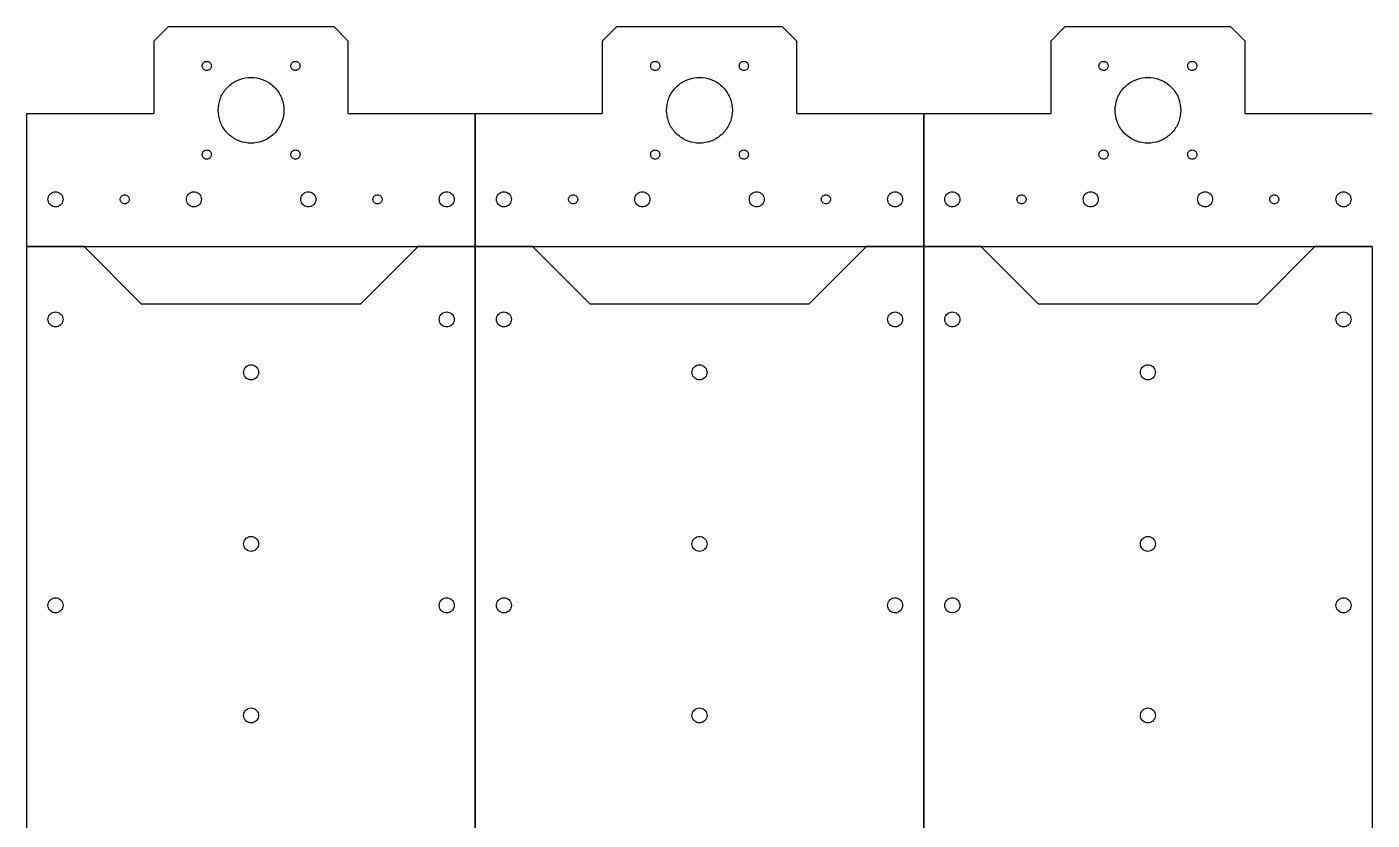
# Model space of a CAD drawing. Extents: x 0 to 861, y 0 to 555.
# Drawn here: x 0.1 to 470.5, y 277.5 to 554.9 of the extents above; entities that cross this region are included whole.
import ezdxf

# ---------------------------------------------------------------- set-up
doc = ezdxf.new("R2010")
doc.units = 0
doc.layers.add('Layer_1', color=7, linetype='CONTINUOUS')

msp = doc.modelspace()

# ---------------------------------------------------------------- linework, layer by layer
at = {"layer": 'Layer_1', "color": 7}
for p, q in [((49.541111, 554.941089), (44.541113, 549.941088)), ((107.541114, 554.941089), (49.541111, 554.941089)), ((112.541112, 549.941088), (107.541114, 554.941089)), ((206.341125, 554.941089), (201.341126, 549.941088)), ((264.341127, 554.941089), (206.341125, 554.941089)), ((269.341126, 549.941088), (264.341127, 554.941089)), ((363.141144, 554.941089), (358.141146, 549.941088)), ((421.141147, 554.941089), (363.141144, 554.941089)), ((426.141145, 549.941088), (421.141147, 554.941089)), ((44.541113, 549.941088), (44.541113, 524.641088)), ((112.541112, 524.641088), (112.541112, 549.941088)), ((201.341126, 549.941088), (201.341126, 524.641088)), ((269.341126, 524.641088), (269.341126, 549.941088)), ((358.141146, 549.941088), (358.141146, 524.641088)), ((426.141145, 524.641088), (426.141145, 549.941088)), ((61.441112, 541.29109), (61.441112, 541.29109)), ((92.441112, 541.29109), (92.441112, 541.29109)), ((218.241126, 541.29109), (218.241126, 541.29109)), ((249.241126, 541.29109), (249.241126, 541.29109)), ((375.041146, 541.29109), (375.041146, 541.29109)), ((406.041146, 541.29109), (406.041146, 541.29109)), ((0.141111, 524.641088), (44.541113, 524.641088)), ((0.141111, 478.141088), (0.141111, 524.641088)), ((67.041112, 525.79109), (67.041112, 525.79109)), ((112.541112, 524.641088), (156.941114, 524.641088)), ((156.941114, 524.641088), (156.941114, 478.141088)), ((156.941125, 524.641088), (201.341126, 524.641088)), ((156.941125, 478.141088), (156.941125, 524.641088)), ((223.841126, 525.79109), (223.841126, 525.79109)), ((269.341126, 524.641088), (313.741127, 524.641088)), ((313.741127, 524.641088), (313.741127, 478.141088)), ((313.741144, 524.641088), (358.141146, 524.641088)), ((313.741144, 478.141088), (313.741144, 524.641088)), ((380.641146, 525.79109), (380.641146, 525.79109)), ((426.141145, 524.641088), (470.541147, 524.641088)), ((61.441112, 510.29109), (61.441112, 510.29109)), ((92.441112, 510.29109), (92.441112, 510.29109)), ((218.241126, 510.29109), (218.241126, 510.29109)), ((249.241126, 510.29109), (249.241126, 510.29109)), ((375.041146, 510.29109), (375.041146, 510.29109)), ((406.041146, 510.29109), (406.041146, 510.29109)), ((7.516111, 494.641089), (7.516111, 494.641089)), ((32.741114, 494.641089), (32.741114, 494.641089)), ((55.916112, 494.641089), (55.916112, 494.641089)), ((95.916112, 494.641089), (95.916112, 494.641089)), ((121.141112, 494.641089), (121.141112, 494.641089)), ((144.316111, 494.641089), (144.316111, 494.641089)), ((164.316125, 494.641089), (164.316125, 494.641089)), ((189.541127, 494.641089), (189.541127, 494.641089)), ((212.716126, 494.641089), (212.716126, 494.641089)), ((252.716126, 494.641089), (252.716126, 494.641089)), ((277.941126, 494.641089), (277.941126, 494.641089)), ((301.116125, 494.641089), (301.116125, 494.641089)), ((321.116144, 494.641089), (321.116144, 494.641089)), ((346.341147, 494.641089), (346.341147, 494.641089)), ((369.516146, 494.641089), (369.516146, 494.641089)), ((409.516146, 494.641089), (409.516146, 494.641089)), ((434.741145, 494.641089), (434.741145, 494.641089)), ((457.916145, 494.641089), (457.916145, 494.641089)), ((20.141113, 478.141093), (0.141111, 478.141093)), ((0.141111, 239.141103), (0.141111, 478.141093)), ((0.141111, 478.141088), (156.941114, 478.141088)), ((40.141113, 458.141105), (20.141113, 478.141093)), ((136.941111, 478.141093), (116.941112, 458.141105)), ((156.941114, 478.141093), (136.941111, 478.141093)), ((156.941114, 478.141093), (156.941114, 239.141103)), ((176.941116, 478.141088), (156.941114, 478.141088)), ((156.941114, 239.141097), (156.941114, 478.141088)), ((156.941125, 478.141088), (313.741127, 478.141088)), ((196.941115, 458.1411), (176.941116, 478.141088)), ((293.741114, 478.141088), (273.741114, 458.1411)), ((313.741116, 478.141088), (293.741114, 478.141088)), ((333.741118, 478.141093), (313.741116, 478.141093)), ((313.741116, 239.141103), (313.741116, 478.141093)), ((313.741116, 478.141088), (313.741116, 239.141097)), ((313.741144, 478.141088), (470.541147, 478.141088)), ((353.741118, 458.141105), (333.741118, 478.141093)), ((450.541116, 478.141093), (430.541117, 458.141105)), ((470.541119, 478.141093), (450.541116, 478.141093)), ((470.541119, 478.141093), (470.541119, 239.141103)), ((40.141113, 458.141105), (116.941112, 458.141105)), ((196.941115, 458.1411), (273.741114, 458.1411)), ((353.741118, 458.141105), (430.541117, 458.141105)), ((7.516111, 452.641102), (7.516111, 452.641102)), ((144.316111, 452.641102), (144.316111, 452.641102)), ((164.316114, 452.641096), (164.316114, 452.641096)), ((301.116114, 452.641096), (301.116114, 452.641096)), ((321.116116, 452.641102), (321.116116, 452.641102)), ((457.916116, 452.641102), (457.916116, 452.641102)), ((75.916112, 434.141097), (75.916112, 434.141097)), ((232.716115, 434.141091), (232.716115, 434.141091)), ((389.516117, 434.141097), (389.516117, 434.141097)), ((75.916112, 374.141101), (75.916112, 374.141101)), ((232.716115, 374.141095), (232.716115, 374.141095)), ((389.516117, 374.141101), (389.516117, 374.141101)), ((7.516111, 352.641102), (7.516111, 352.641102)), ((144.316111, 352.641102), (144.316111, 352.641102)), ((164.316114, 352.641096), (164.316114, 352.641096)), ((301.116114, 352.641096), (301.116114, 352.641096)), ((321.116116, 352.641102), (321.116116, 352.641102)), ((457.916116, 352.641102), (457.916116, 352.641102)), ((75.916112, 314.141103), (75.916112, 314.141103)), ((232.716115, 314.141097), (232.716115, 314.141097)), ((389.516117, 314.141103), (389.516117, 314.141103))]:
    msp.add_line(p, q, dxfattribs=at)
for points, knots in [([(61.441112, 541.29109), (61.460229, 541.104026), (61.498189, 540.732576), (61.792695, 540.2417), (62.223904, 539.876747), (62.757872, 539.683185), (63.324475, 539.683185), (63.857696, 539.876747), (64.29189, 540.241699), (64.575302, 540.732576), (64.674255, 541.291089), (64.575302, 541.849602), (64.291889, 542.340478), (63.857697, 542.705433), (63.324474, 542.898992), (62.757873, 542.898992), (62.223903, 542.705433), (61.792696, 542.340478), (61.498189, 541.849602), (61.460229, 541.478153), (61.441112, 541.29109)], [0, 0, 0, 0, 0.558344, 1.108695, 1.667037, 2.22538, 2.775732, 3.334075, 3.892418, 4.442769, 5.001113, 5.559454, 6.109806, 6.668149, 7.226492, 7.776843, 8.335186, 8.893529, 9.443881, 10.002222, 10.002222, 10.002222, 10.002222]), ([(92.441112, 541.29109), (92.460229, 541.104026), (92.498189, 540.732576), (92.792695, 540.241699), (93.223904, 539.876747), (93.757872, 539.683185), (94.324475, 539.683185), (94.857696, 539.876747), (95.29189, 540.2417), (95.575302, 540.732576), (95.674255, 541.291089), (95.575302, 541.849602), (95.291889, 542.340478), (94.857697, 542.705433), (94.324474, 542.898992), (93.757873, 542.898992), (93.223903, 542.705433), (92.792696, 542.340478), (92.498189, 541.849602), (92.460229, 541.478153), (92.441112, 541.29109)], [0, 0, 0, 0, 0.558344, 1.108695, 1.667037, 2.22538, 2.775732, 3.334075, 3.892418, 4.442769, 5.001113, 5.559454, 6.109806, 6.668149, 7.226492, 7.776843, 8.335186, 8.893529, 9.443881, 10.002222, 10.002222, 10.002222, 10.002222]), ([(218.241126, 541.29109), (218.260243, 541.104026), (218.298203, 540.732576), (218.592709, 540.2417), (219.023918, 539.876747), (219.557886, 539.683185), (220.124489, 539.683185), (220.657709, 539.876747), (221.091904, 540.241699), (221.375316, 540.732576), (221.474268, 541.291089), (221.375315, 541.849602), (221.091903, 542.340478), (220.65771, 542.705433), (220.124488, 542.898992), (219.557887, 542.898992), (219.023916, 542.705433), (218.59271, 542.340478), (218.298203, 541.849602), (218.260243, 541.478153), (218.241126, 541.29109)], [0, 0, 0, 0, 0.558344, 1.108695, 1.667037, 2.22538, 2.775732, 3.334075, 3.892418, 4.442769, 5.001113, 5.559454, 6.109806, 6.668149, 7.226492, 7.776843, 8.335186, 8.893529, 9.443881, 10.002222, 10.002222, 10.002222, 10.002222]), ([(249.241126, 541.29109), (249.260243, 541.104026), (249.298203, 540.732576), (249.592709, 540.241699), (250.023918, 539.876747), (250.557886, 539.683185), (251.124489, 539.683185), (251.657709, 539.876747), (252.091904, 540.2417), (252.375316, 540.732576), (252.474269, 541.291089), (252.375315, 541.849602), (252.091903, 542.340478), (251.657711, 542.705433), (251.124488, 542.898992), (250.557887, 542.898992), (250.023917, 542.705433), (249.59271, 542.340478), (249.298203, 541.849602), (249.260243, 541.478153), (249.241126, 541.29109)], [0, 0, 0, 0, 0.558344, 1.108695, 1.667037, 2.22538, 2.775732, 3.334075, 3.892418, 4.442769, 5.001113, 5.559454, 6.109806, 6.668149, 7.226492, 7.776843, 8.335186, 8.893529, 9.443881, 10.002222, 10.002222, 10.002222, 10.002222]), ([(375.041146, 541.29109), (375.060262, 541.104026), (375.098222, 540.732576), (375.392729, 540.2417), (375.823937, 539.876747), (376.357905, 539.683185), (376.924508, 539.683185), (377.457729, 539.876747), (377.891923, 540.241699), (378.175335, 540.732576), (378.274288, 541.291089), (378.175335, 541.849602), (377.891923, 542.340478), (377.45773, 542.705433), (376.924508, 542.898992), (376.357906, 542.898992), (375.823936, 542.705433), (375.392729, 542.340478), (375.098222, 541.849602), (375.060262, 541.478153), (375.041146, 541.29109)], [0, 0, 0, 0, 0.558344, 1.108695, 1.667037, 2.22538, 2.775732, 3.334075, 3.892418, 4.442769, 5.001113, 5.559454, 6.109806, 6.668149, 7.226492, 7.776843, 8.335186, 8.893529, 9.443881, 10.002222, 10.002222, 10.002222, 10.002222]), ([(406.041146, 541.29109), (406.060262, 541.104026), (406.098222, 540.732576), (406.392729, 540.241699), (406.823937, 539.876747), (407.357906, 539.683185), (407.924508, 539.683185), (408.457729, 539.876747), (408.891923, 540.2417), (409.175335, 540.732576), (409.274288, 541.291089), (409.175335, 541.849602), (408.891923, 542.340478), (408.45773, 542.705433), (407.924508, 542.898992), (407.357906, 542.898992), (406.823936, 542.705433), (406.392729, 542.340478), (406.098222, 541.849602), (406.060262, 541.478153), (406.041146, 541.29109)], [0, 0, 0, 0, 0.558344, 1.108695, 1.667037, 2.22538, 2.775732, 3.334075, 3.892418, 4.442769, 5.001113, 5.559454, 6.109806, 6.668149, 7.226492, 7.776843, 8.335186, 8.893529, 9.443881, 10.002222, 10.002222, 10.002222, 10.002222]), ([(67.041112, 525.79109), (67.178514, 524.446571), (67.451351, 521.776777), (69.568117, 518.248602), (72.667423, 515.625498), (76.505327, 514.234289), (80.577778, 514.234289), (84.410308, 515.625498), (87.531075, 518.248602), (89.568098, 521.776777), (90.279324, 525.791089), (89.568097, 529.805402), (87.531075, 533.333576), (84.410309, 535.956683), (80.577778, 537.347889), (76.505328, 537.347889), (72.667422, 535.956683), (69.568118, 533.333576), (67.451351, 529.805402), (67.178514, 527.135608), (67.041112, 525.79109)], [0, 0, 0, 0, 4.013088, 7.968742, 11.981828, 15.994916, 19.95057, 23.963658, 27.976744, 31.932398, 35.945486, 39.958572, 43.914226, 47.927313, 51.9404, 55.896054, 59.909141, 63.922229, 67.877883, 71.890969, 71.890969, 71.890969, 71.890969]), ([(223.841126, 525.79109), (223.978528, 524.446571), (224.251364, 521.776777), (226.368131, 518.248602), (229.467436, 515.625498), (233.305341, 514.234289), (237.377792, 514.234289), (241.210322, 515.625498), (244.331089, 518.248602), (246.368111, 521.776777), (247.079338, 525.791089), (246.368111, 529.805402), (244.331089, 533.333576), (241.210323, 535.956683), (237.377791, 537.347889), (233.305342, 537.347889), (229.467435, 535.956683), (226.368132, 533.333576), (224.251365, 529.805402), (223.978528, 527.135608), (223.841126, 525.79109)], [0, 0, 0, 0, 4.013088, 7.968742, 11.981828, 15.994916, 19.95057, 23.963658, 27.976744, 31.932398, 35.945486, 39.958572, 43.914226, 47.927313, 51.9404, 55.896054, 59.909141, 63.922229, 67.877883, 71.890969, 71.890969, 71.890969, 71.890969]), ([(380.641146, 525.79109), (380.778547, 524.446571), (381.051384, 521.776777), (383.16815, 518.248602), (386.267456, 515.625498), (390.10536, 514.234289), (394.177812, 514.234289), (398.010341, 515.625498), (401.131109, 518.248602), (403.168131, 521.776777), (403.879357, 525.791089), (403.168131, 529.805402), (401.131108, 533.333576), (398.010342, 535.956683), (394.177811, 537.347889), (390.105361, 537.347889), (386.267455, 535.956683), (383.168151, 533.333576), (381.051384, 529.805402), (380.778547, 527.135608), (380.641146, 525.79109)], [0, 0, 0, 0, 4.013088, 7.968742, 11.981828, 15.994916, 19.95057, 23.963658, 27.976744, 31.932398, 35.945486, 39.958572, 43.914226, 47.927313, 51.9404, 55.896054, 59.909141, 63.922229, 67.877883, 71.890969, 71.890969, 71.890969, 71.890969]), ([(61.441112, 510.29109), (61.460229, 510.104026), (61.498189, 509.732576), (61.792696, 509.241699), (62.223902, 508.876743), (62.757873, 508.683187), (63.324474, 508.683187), (63.857697, 508.876743), (64.29189, 509.241699), (64.575302, 509.732576), (64.674255, 510.291089), (64.575302, 510.849602), (64.291889, 511.340478), (63.857697, 511.705433), (63.324474, 511.898992), (62.757873, 511.898992), (62.223903, 511.705433), (61.792696, 511.340478), (61.498189, 510.849602), (61.460229, 510.478153), (61.441112, 510.29109)], [0, 0, 0, 0, 0.558344, 1.108696, 1.667039, 2.225381, 2.775733, 3.334075, 3.892418, 4.44277, 5.001114, 5.559456, 6.109807, 6.66815, 7.226493, 7.776845, 8.335187, 8.893531, 9.443882, 10.002224, 10.002224, 10.002224, 10.002224]), ([(92.441112, 510.29109), (92.460229, 510.104026), (92.498189, 509.732576), (92.792696, 509.241699), (93.223902, 508.876743), (93.757873, 508.683187), (94.324474, 508.683187), (94.857697, 508.876743), (95.29189, 509.241699), (95.575302, 509.732576), (95.674255, 510.291089), (95.575302, 510.849602), (95.291889, 511.340478), (94.857697, 511.705433), (94.324474, 511.898992), (93.757873, 511.898992), (93.223903, 511.705433), (92.792696, 511.340478), (92.498189, 510.849602), (92.460229, 510.478153), (92.441112, 510.29109)], [0, 0, 0, 0, 0.558344, 1.108696, 1.667039, 2.225381, 2.775733, 3.334075, 3.892418, 4.44277, 5.001114, 5.559456, 6.109807, 6.66815, 7.226493, 7.776845, 8.335187, 8.893531, 9.443882, 10.002224, 10.002224, 10.002224, 10.002224]), ([(218.241126, 510.29109), (218.260243, 510.104026), (218.298203, 509.732576), (218.59271, 509.241699), (219.023916, 508.876743), (219.557887, 508.683187), (220.124488, 508.683187), (220.657711, 508.876743), (221.091903, 509.241699), (221.375316, 509.732576), (221.474268, 510.291089), (221.375315, 510.849602), (221.091903, 511.340478), (220.65771, 511.705433), (220.124488, 511.898992), (219.557887, 511.898992), (219.023916, 511.705433), (218.59271, 511.340478), (218.298203, 510.849602), (218.260243, 510.478153), (218.241126, 510.29109)], [0, 0, 0, 0, 0.558344, 1.108696, 1.667039, 2.225381, 2.775733, 3.334075, 3.892418, 4.44277, 5.001114, 5.559456, 6.109807, 6.66815, 7.226493, 7.776845, 8.335187, 8.893531, 9.443882, 10.002224, 10.002224, 10.002224, 10.002224]), ([(249.241126, 510.29109), (249.260243, 510.104026), (249.298203, 509.732576), (249.59271, 509.241699), (250.023916, 508.876743), (250.557887, 508.683187), (251.124488, 508.683187), (251.657711, 508.876743), (252.091903, 509.241699), (252.375316, 509.732576), (252.474269, 510.291089), (252.375315, 510.849602), (252.091903, 511.340478), (251.657711, 511.705433), (251.124488, 511.898992), (250.557887, 511.898992), (250.023917, 511.705433), (249.59271, 511.340478), (249.298203, 510.849602), (249.260243, 510.478153), (249.241126, 510.29109)], [0, 0, 0, 0, 0.558344, 1.108696, 1.667039, 2.225381, 2.775733, 3.334075, 3.892418, 4.44277, 5.001114, 5.559456, 6.109807, 6.66815, 7.226493, 7.776845, 8.335187, 8.893531, 9.443882, 10.002224, 10.002224, 10.002224, 10.002224]), ([(375.041146, 510.29109), (375.060262, 510.104026), (375.098222, 509.732576), (375.392729, 509.241699), (375.823935, 508.876743), (376.357906, 508.683187), (376.924507, 508.683187), (377.45773, 508.876743), (377.891923, 509.241699), (378.175335, 509.732576), (378.274288, 510.291089), (378.175335, 510.849602), (377.891923, 511.340478), (377.45773, 511.705433), (376.924508, 511.898992), (376.357906, 511.898992), (375.823936, 511.705433), (375.392729, 511.340478), (375.098222, 510.849602), (375.060262, 510.478153), (375.041146, 510.29109)], [0, 0, 0, 0, 0.558344, 1.108696, 1.667039, 2.225381, 2.775733, 3.334075, 3.892418, 4.44277, 5.001114, 5.559456, 6.109807, 6.66815, 7.226493, 7.776845, 8.335187, 8.893531, 9.443882, 10.002224, 10.002224, 10.002224, 10.002224]), ([(406.041146, 510.29109), (406.060262, 510.104026), (406.098222, 509.732576), (406.392729, 509.241699), (406.823936, 508.876743), (407.357907, 508.683187), (407.924507, 508.683187), (408.45773, 508.876743), (408.891923, 509.241699), (409.175335, 509.732576), (409.274288, 510.291089), (409.175335, 510.849602), (408.891923, 511.340478), (408.45773, 511.705433), (407.924508, 511.898992), (407.357906, 511.898992), (406.823936, 511.705433), (406.392729, 511.340478), (406.098222, 510.849602), (406.060262, 510.478153), (406.041146, 510.29109)], [0, 0, 0, 0, 0.558344, 1.108696, 1.667039, 2.225381, 2.775733, 3.334075, 3.892418, 4.44277, 5.001114, 5.559456, 6.109807, 6.66815, 7.226493, 7.776845, 8.335187, 8.893531, 9.443882, 10.002224, 10.002224, 10.002224, 10.002224]), ([(7.516111, 494.641089), (7.547475, 494.334188), (7.609753, 493.724778), (8.092929, 492.919434), (8.80038, 492.320682), (9.676423, 492.003122), (10.606004, 492.003122), (11.480821, 492.320681), (12.193169, 492.919435), (12.658142, 493.724778), (12.820488, 494.641089), (12.658142, 495.557399), (12.193169, 496.362743), (11.480821, 496.961496), (10.606004, 497.279055), (9.676423, 497.279055), (8.80038, 496.961495), (8.092929, 496.362743), (7.609753, 495.557399), (7.547475, 494.947989), (7.516111, 494.641089)], [0, 0, 0, 0, 0.91603, 1.818952, 2.734984, 3.651014, 4.553935, 5.469967, 6.385998, 7.288919, 8.204949, 9.12098, 10.023901, 10.939931, 11.855963, 12.758884, 13.674914, 14.590946, 15.493868, 16.409898, 16.409898, 16.409898, 16.409898]), ([(32.741114, 494.641089), (32.76023, 494.454025), (32.79819, 494.082576), (33.092696, 493.591699), (33.523903, 493.226745), (34.057873, 493.033187), (34.624475, 493.033186), (35.157696, 493.226746), (35.59189, 493.591699), (35.875302, 494.082576), (35.974255, 494.641089), (35.875302, 495.199602), (35.59189, 495.690478), (35.157696, 496.055431), (34.624475, 496.248991), (34.057873, 496.248991), (33.523903, 496.055432), (33.092696, 495.690478), (32.79819, 495.199601), (32.76023, 494.828152), (32.741114, 494.641089)], [0, 0, 0, 0, 0.558342, 1.108694, 1.667036, 2.225379, 2.775731, 3.334072, 3.892416, 4.442768, 5.00111, 5.559452, 6.109805, 6.668148, 7.226489, 7.776841, 8.335184, 8.893526, 9.443878, 10.00222, 10.00222, 10.00222, 10.00222]), ([(55.916112, 494.641089), (55.947476, 494.334188), (56.009754, 493.724778), (56.492929, 492.919434), (57.200379, 492.320682), (58.076422, 492.003122), (59.006004, 492.003122), (59.88082, 492.320681), (60.593169, 492.919434), (61.058142, 493.724778), (61.220487, 494.641089), (61.058142, 495.557399), (60.593169, 496.362743), (59.88082, 496.961496), (59.006004, 497.279055), (58.076422, 497.279055), (57.200379, 496.961496), (56.492929, 496.362743), (56.009754, 495.557399), (55.947476, 494.947989), (55.916112, 494.641089)], [0, 0, 0, 0, 0.91603, 1.818951, 2.734983, 3.651014, 4.553935, 5.469966, 6.385997, 7.288918, 8.204948, 9.120979, 10.0239, 10.939931, 11.855962, 12.758883, 13.674914, 14.590945, 15.493866, 16.409897, 16.409897, 16.409897, 16.409897]), ([(95.916112, 494.641089), (95.947476, 494.334188), (96.009754, 493.724778), (96.492929, 492.919434), (97.200379, 492.320681), (98.076422, 492.003122), (99.006004, 492.003122), (99.88082, 492.320682), (100.593169, 492.919434), (101.058142, 493.724778), (101.220487, 494.641089), (101.058142, 495.557399), (100.593169, 496.362743), (99.88082, 496.961496), (99.006004, 497.279055), (98.076422, 497.279055), (97.200379, 496.961496), (96.492929, 496.362743), (96.009754, 495.557399), (95.947476, 494.947989), (95.916112, 494.641089)], [0, 0, 0, 0, 0.91603, 1.818951, 2.734983, 3.651014, 4.553935, 5.469966, 6.385997, 7.288918, 8.204948, 9.120979, 10.0239, 10.939931, 11.855962, 12.758883, 13.674914, 14.590945, 15.493866, 16.409897, 16.409897, 16.409897, 16.409897]), ([(121.141112, 494.641089), (121.160229, 494.454025), (121.198188, 494.082576), (121.492695, 493.591699), (121.923904, 493.226746), (122.457873, 493.033186), (123.024474, 493.033187), (123.557696, 493.226745), (123.991889, 493.591699), (124.2753, 494.082576), (124.374254, 494.641089), (124.2753, 495.199601), (123.991889, 495.690478), (123.557696, 496.055432), (123.024474, 496.248991), (122.457873, 496.248991), (121.923904, 496.055431), (121.492695, 495.690478), (121.198188, 495.199602), (121.160229, 494.828152), (121.141112, 494.641089)], [0, 0, 0, 0, 0.558342, 1.108694, 1.667038, 2.225379, 2.775731, 3.334074, 3.892416, 4.442768, 5.00111, 5.559452, 6.109804, 6.668146, 7.226489, 7.776841, 8.335182, 8.893526, 9.443878, 10.00222, 10.00222, 10.00222, 10.00222]), ([(144.316111, 494.641089), (144.347475, 494.334188), (144.409753, 493.724778), (144.892928, 492.919435), (145.600378, 492.320681), (146.476422, 492.003122), (147.406003, 492.003122), (148.280819, 492.320682), (148.993169, 492.919434), (149.458142, 493.724778), (149.620488, 494.641089), (149.458142, 495.557399), (148.993169, 496.362743), (148.280819, 496.961495), (147.406003, 497.279055), (146.476422, 497.279055), (145.600378, 496.961496), (144.892928, 496.362743), (144.409753, 495.557399), (144.347475, 494.947989), (144.316111, 494.641089)], [0, 0, 0, 0, 0.91603, 1.818952, 2.734982, 3.651014, 4.553935, 5.469965, 6.385997, 7.288919, 8.204949, 9.12098, 10.023901, 10.939933, 11.855963, 12.758884, 13.674916, 14.590947, 15.493868, 16.409898, 16.409898, 16.409898, 16.409898]), ([(164.316125, 494.641089), (164.347488, 494.334188), (164.409767, 493.724778), (164.892943, 492.919434), (165.600394, 492.320682), (166.476437, 492.003122), (167.406018, 492.003122), (168.280835, 492.320681), (168.993183, 492.919435), (169.458156, 493.724778), (169.620502, 494.641089), (169.458156, 495.557399), (168.993183, 496.362743), (168.280835, 496.961496), (167.406018, 497.279055), (166.476437, 497.279055), (165.600394, 496.961495), (164.892943, 496.362743), (164.409767, 495.557399), (164.347488, 494.947989), (164.316125, 494.641089)], [0, 0, 0, 0, 0.91603, 1.818952, 2.734984, 3.651014, 4.553935, 5.469967, 6.385998, 7.288919, 8.204949, 9.12098, 10.023901, 10.939931, 11.855963, 12.758884, 13.674914, 14.590946, 15.493868, 16.409898, 16.409898, 16.409898, 16.409898]), ([(189.541127, 494.641089), (189.560244, 494.454025), (189.598204, 494.082576), (189.89271, 493.591699), (190.323917, 493.226745), (190.857887, 493.033187), (191.424488, 493.033186), (191.95771, 493.226746), (192.391904, 493.591699), (192.675316, 494.082576), (192.774269, 494.641089), (192.675316, 495.199602), (192.391904, 495.690478), (191.95771, 496.055431), (191.424488, 496.248991), (190.857887, 496.248991), (190.323917, 496.055432), (189.89271, 495.690478), (189.598204, 495.199601), (189.560244, 494.828152), (189.541127, 494.641089)], [0, 0, 0, 0, 0.558342, 1.108694, 1.667036, 2.225379, 2.775731, 3.334072, 3.892416, 4.442768, 5.00111, 5.559452, 6.109805, 6.668148, 7.226489, 7.776841, 8.335184, 8.893526, 9.443878, 10.00222, 10.00222, 10.00222, 10.00222]), ([(212.716126, 494.641089), (212.747489, 494.334188), (212.809767, 493.724778), (213.292943, 492.919434), (214.000392, 492.320682), (214.876436, 492.003122), (215.806017, 492.003122), (216.680834, 492.320681), (217.393183, 492.919434), (217.858155, 493.724778), (218.0205, 494.641089), (217.858155, 495.557399), (217.393183, 496.362743), (216.680834, 496.961496), (215.806017, 497.279055), (214.876436, 497.279055), (214.000392, 496.961496), (213.292943, 496.362743), (212.809767, 495.557399), (212.747489, 494.947989), (212.716126, 494.641089)], [0, 0, 0, 0, 0.91603, 1.818951, 2.734983, 3.651014, 4.553935, 5.469966, 6.385997, 7.288918, 8.204948, 9.120979, 10.0239, 10.939931, 11.855962, 12.758883, 13.674914, 14.590945, 15.493866, 16.409897, 16.409897, 16.409897, 16.409897]), ([(252.716126, 494.641089), (252.74749, 494.334188), (252.809768, 493.724778), (253.292943, 492.919434), (254.000392, 492.320681), (254.876436, 492.003122), (255.806017, 492.003122), (256.680834, 492.320682), (257.393183, 492.919434), (257.858155, 493.724778), (258.020501, 494.641089), (257.858155, 495.557399), (257.393183, 496.362743), (256.680834, 496.961496), (255.806017, 497.279055), (254.876436, 497.279055), (254.000392, 496.961496), (253.292943, 496.362743), (252.809768, 495.557399), (252.74749, 494.947989), (252.716126, 494.641089)], [0, 0, 0, 0, 0.91603, 1.818951, 2.734983, 3.651014, 4.553935, 5.469966, 6.385997, 7.288918, 8.204948, 9.120979, 10.0239, 10.939931, 11.855962, 12.758883, 13.674914, 14.590945, 15.493866, 16.409897, 16.409897, 16.409897, 16.409897]), ([(277.941126, 494.641089), (277.960242, 494.454025), (277.998202, 494.082576), (278.292709, 493.591699), (278.723917, 493.226746), (279.257886, 493.033186), (279.824488, 493.033187), (280.35771, 493.226745), (280.791903, 493.591699), (281.075314, 494.082576), (281.174267, 494.641089), (281.075314, 495.199601), (280.791903, 495.690478), (280.35771, 496.055432), (279.824488, 496.248991), (279.257886, 496.248991), (278.723917, 496.055431), (278.292709, 495.690478), (277.998202, 495.199602), (277.960242, 494.828152), (277.941126, 494.641089)], [0, 0, 0, 0, 0.558342, 1.108694, 1.667038, 2.225379, 2.775731, 3.334074, 3.892416, 4.442768, 5.00111, 5.559452, 6.109804, 6.668146, 7.226489, 7.776841, 8.335182, 8.893526, 9.443878, 10.00222, 10.00222, 10.00222, 10.00222]), ([(301.116125, 494.641089), (301.147489, 494.334188), (301.209767, 493.724778), (301.692942, 492.919435), (302.400391, 492.320681), (303.276435, 492.003122), (304.206017, 492.003122), (305.080833, 492.320682), (305.793182, 492.919434), (306.258156, 493.724778), (306.420502, 494.641089), (306.258156, 495.557399), (305.793182, 496.362743), (305.080833, 496.961495), (304.206017, 497.279055), (303.276435, 497.279055), (302.400391, 496.961496), (301.692942, 496.362743), (301.209767, 495.557399), (301.147489, 494.947989), (301.116125, 494.641089)], [0, 0, 0, 0, 0.91603, 1.818952, 2.734982, 3.651014, 4.553935, 5.469965, 6.385997, 7.288919, 8.204949, 9.12098, 10.023901, 10.939933, 11.855963, 12.758884, 13.674916, 14.590947, 15.493868, 16.409898, 16.409898, 16.409898, 16.409898]), ([(321.116144, 494.641089), (321.147508, 494.334188), (321.209786, 493.724778), (321.692962, 492.919434), (322.400413, 492.320682), (323.276456, 492.003122), (324.206037, 492.003122), (325.080854, 492.320681), (325.793203, 492.919435), (326.258175, 493.724778), (326.420521, 494.641089), (326.258175, 495.557399), (325.793203, 496.362743), (325.080854, 496.961496), (324.206037, 497.279055), (323.276456, 497.279055), (322.400413, 496.961495), (321.692962, 496.362743), (321.209786, 495.557399), (321.147508, 494.947989), (321.116144, 494.641089)], [0, 0, 0, 0, 0.91603, 1.818952, 2.734984, 3.651014, 4.553935, 5.469967, 6.385998, 7.288919, 8.204949, 9.12098, 10.023901, 10.939931, 11.855963, 12.758884, 13.674914, 14.590946, 15.493868, 16.409898, 16.409898, 16.409898, 16.409898]), ([(346.341147, 494.641089), (346.360264, 494.454025), (346.398223, 494.082576), (346.692729, 493.591699), (347.123936, 493.226745), (347.657906, 493.033187), (348.224508, 493.033186), (348.757729, 493.226746), (349.191923, 493.591699), (349.475335, 494.082576), (349.574289, 494.641089), (349.475335, 495.199602), (349.191923, 495.690478), (348.757729, 496.055431), (348.224508, 496.248991), (347.657906, 496.248991), (347.123936, 496.055432), (346.692729, 495.690478), (346.398223, 495.199601), (346.360264, 494.828152), (346.341147, 494.641089)], [0, 0, 0, 0, 0.558342, 1.108694, 1.667036, 2.225379, 2.775731, 3.334072, 3.892416, 4.442768, 5.00111, 5.559452, 6.109805, 6.668148, 7.226489, 7.776841, 8.335184, 8.893526, 9.443878, 10.00222, 10.00222, 10.00222, 10.00222]), ([(369.516146, 494.641089), (369.547509, 494.334188), (369.609787, 493.724778), (370.092962, 492.919434), (370.800412, 492.320682), (371.676455, 492.003122), (372.606037, 492.003122), (373.480853, 492.320681), (374.193202, 492.919434), (374.658175, 493.724778), (374.82052, 494.641089), (374.658175, 495.557399), (374.193202, 496.362743), (373.480853, 496.961496), (372.606037, 497.279055), (371.676455, 497.279055), (370.800412, 496.961496), (370.092962, 496.362743), (369.609787, 495.557399), (369.547509, 494.947989), (369.516146, 494.641089)], [0, 0, 0, 0, 0.91603, 1.818951, 2.734983, 3.651014, 4.553935, 5.469966, 6.385997, 7.288918, 8.204948, 9.120979, 10.0239, 10.939931, 11.855962, 12.758883, 13.674914, 14.590945, 15.493866, 16.409897, 16.409897, 16.409897, 16.409897]), ([(409.516146, 494.641089), (409.547509, 494.334188), (409.609787, 493.724778), (410.092962, 492.919434), (410.800412, 492.320681), (411.676455, 492.003122), (412.606037, 492.003122), (413.480853, 492.320682), (414.193202, 492.919434), (414.658175, 493.724778), (414.82052, 494.641089), (414.658175, 495.557399), (414.193202, 496.362743), (413.480853, 496.961496), (412.606037, 497.279055), (411.676455, 497.279055), (410.800412, 496.961496), (410.092962, 496.362743), (409.609787, 495.557399), (409.547509, 494.947989), (409.516146, 494.641089)], [0, 0, 0, 0, 0.91603, 1.818951, 2.734983, 3.651014, 4.553935, 5.469966, 6.385997, 7.288918, 8.204948, 9.120979, 10.0239, 10.939931, 11.855962, 12.758883, 13.674914, 14.590945, 15.493866, 16.409897, 16.409897, 16.409897, 16.409897]), ([(434.741145, 494.641089), (434.760262, 494.454025), (434.798222, 494.082576), (435.092729, 493.591699), (435.523937, 493.226746), (436.057906, 493.033186), (436.624507, 493.033187), (437.157729, 493.226745), (437.591922, 493.591699), (437.875334, 494.082576), (437.974287, 494.641089), (437.875334, 495.199601), (437.591922, 495.690478), (437.157729, 496.055432), (436.624507, 496.248991), (436.057906, 496.248991), (435.523937, 496.055431), (435.092729, 495.690478), (434.798222, 495.199602), (434.760262, 494.828152), (434.741145, 494.641089)], [0, 0, 0, 0, 0.558342, 1.108694, 1.667038, 2.225379, 2.775731, 3.334074, 3.892416, 4.442768, 5.00111, 5.559452, 6.109804, 6.668146, 7.226489, 7.776841, 8.335182, 8.893526, 9.443878, 10.00222, 10.00222, 10.00222, 10.00222]), ([(457.916145, 494.641089), (457.947508, 494.334188), (458.009786, 493.724778), (458.492962, 492.919435), (459.200411, 492.320681), (460.076455, 492.003122), (461.006036, 492.003122), (461.880852, 492.320682), (462.593202, 492.919434), (463.058176, 493.724778), (463.220521, 494.641089), (463.058176, 495.557399), (462.593202, 496.362743), (461.880852, 496.961495), (461.006036, 497.279055), (460.076455, 497.279055), (459.200411, 496.961496), (458.492962, 496.362743), (458.009786, 495.557399), (457.947508, 494.947989), (457.916145, 494.641089)], [0, 0, 0, 0, 0.91603, 1.818952, 2.734982, 3.651014, 4.553935, 5.469965, 6.385997, 7.288919, 8.204949, 9.12098, 10.023901, 10.939933, 11.855963, 12.758884, 13.674916, 14.590947, 15.493868, 16.409898, 16.409898, 16.409898, 16.409898]), ([(7.516111, 452.641102), (7.547475, 452.3342), (7.609753, 451.724788), (8.092928, 450.919439), (8.800379, 450.320684), (9.676423, 450.003124), (10.606004, 450.003125), (11.480822, 450.320683), (12.19317, 450.91944), (12.658142, 451.724788), (12.820488, 452.641102), (12.658142, 453.557416), (12.19317, 454.362764), (11.480822, 454.961521), (10.606004, 455.279079), (9.676423, 455.27908), (8.800379, 454.96152), (8.092928, 454.362765), (7.609753, 453.557417), (7.547475, 452.948004), (7.516111, 452.641102)], [0, 0, 0, 0, 0.916035, 1.81896, 2.734994, 3.651024, 4.553945, 5.469977, 6.386009, 7.288934, 8.204969, 9.121003, 10.023928, 10.939961, 11.855992, 12.758913, 13.674943, 14.590977, 15.493903, 16.409937, 16.409937, 16.409937, 16.409937]), ([(144.316111, 452.641102), (144.347475, 452.3342), (144.409753, 451.724788), (144.892927, 450.91944), (145.600377, 450.320683), (146.476422, 450.003125), (147.406003, 450.003124), (148.28082, 450.320684), (148.99317, 450.919439), (149.458142, 451.724788), (149.620488, 452.641102), (149.458142, 453.557417), (148.99317, 454.362765), (148.28082, 454.96152), (147.406003, 455.27908), (146.476422, 455.279079), (145.600377, 454.961521), (144.892927, 454.362764), (144.409753, 453.557416), (144.347475, 452.948004), (144.316111, 452.641102)], [0, 0, 0, 0, 0.916035, 1.81896, 2.734992, 3.651024, 4.553945, 5.469975, 6.386008, 7.288934, 8.204969, 9.121003, 10.023929, 10.939963, 11.855993, 12.758913, 13.674945, 14.590977, 15.493903, 16.409937, 16.409937, 16.409937, 16.409937]), ([(164.316114, 452.641096), (164.347477, 452.334194), (164.409755, 451.724782), (164.892931, 450.919434), (165.600382, 450.320678), (166.476425, 450.003119), (167.406007, 450.003119), (168.280824, 450.320677), (168.993173, 450.919434), (169.458145, 451.724782), (169.620491, 452.641096), (169.458145, 453.557411), (168.993173, 454.362759), (168.280824, 454.961516), (167.406007, 455.279074), (166.476425, 455.279074), (165.600382, 454.961514), (164.892931, 454.362759), (164.409755, 453.557411), (164.347477, 452.947999), (164.316114, 452.641096)], [0, 0, 0, 0, 0.916035, 1.81896, 2.734994, 3.651024, 4.553945, 5.469977, 6.386009, 7.288934, 8.204969, 9.121003, 10.023928, 10.939961, 11.855992, 12.758913, 13.674943, 14.590977, 15.493903, 16.409937, 16.409937, 16.409937, 16.409937]), ([(301.116114, 452.641096), (301.147477, 452.334194), (301.209756, 451.724782), (301.69293, 450.919434), (302.400379, 450.320677), (303.276424, 450.003119), (304.206005, 450.003119), (305.080822, 450.320678), (305.793172, 450.919434), (306.258145, 451.724782), (306.420491, 452.641096), (306.258145, 453.557411), (305.793172, 454.362759), (305.080822, 454.961514), (304.206005, 455.279074), (303.276424, 455.279074), (302.400379, 454.961516), (301.69293, 454.362759), (301.209756, 453.557411), (301.147477, 452.947999), (301.116114, 452.641096)], [0, 0, 0, 0, 0.916035, 1.81896, 2.734992, 3.651024, 4.553945, 5.469975, 6.386008, 7.288934, 8.204969, 9.121003, 10.023929, 10.939963, 11.855993, 12.758913, 13.674945, 14.590977, 15.493903, 16.409937, 16.409937, 16.409937, 16.409937]), ([(321.116116, 452.641102), (321.14748, 452.3342), (321.209758, 451.724788), (321.692933, 450.919439), (322.400384, 450.320684), (323.276428, 450.003124), (324.206009, 450.003125), (325.080827, 450.320683), (325.793175, 450.91944), (326.258147, 451.724788), (326.420493, 452.641102), (326.258147, 453.557416), (325.793175, 454.362764), (325.080827, 454.961521), (324.206009, 455.279079), (323.276428, 455.27908), (322.400384, 454.96152), (321.692933, 454.362765), (321.209758, 453.557417), (321.14748, 452.948004), (321.116116, 452.641102)], [0, 0, 0, 0, 0.916035, 1.81896, 2.734994, 3.651024, 4.553945, 5.469977, 6.386009, 7.288934, 8.204969, 9.121003, 10.023928, 10.939961, 11.855992, 12.758913, 13.674943, 14.590977, 15.493903, 16.409937, 16.409937, 16.409937, 16.409937]), ([(457.916116, 452.641102), (457.94748, 452.3342), (458.009758, 451.724788), (458.492932, 450.91944), (459.200382, 450.320683), (460.076427, 450.003125), (461.006008, 450.003124), (461.880825, 450.320684), (462.593175, 450.919439), (463.058147, 451.724788), (463.220493, 452.641102), (463.058147, 453.557417), (462.593175, 454.362765), (461.880825, 454.96152), (461.006008, 455.27908), (460.076427, 455.279079), (459.200382, 454.961521), (458.492932, 454.362764), (458.009758, 453.557416), (457.94748, 452.948004), (457.916116, 452.641102)], [0, 0, 0, 0, 0.916035, 1.81896, 2.734992, 3.651024, 4.553945, 5.469975, 6.386008, 7.288934, 8.204969, 9.121003, 10.023929, 10.939963, 11.855993, 12.758913, 13.674945, 14.590977, 15.493903, 16.409937, 16.409937, 16.409937, 16.409937]), ([(75.916112, 434.141097), (75.947475, 433.834197), (76.009753, 433.224791), (76.49293, 432.419453), (77.20038, 431.820707), (78.076422, 431.503147), (79.006004, 431.503147), (79.880819, 431.820707), (80.593167, 432.419453), (81.058143, 433.224791), (81.220487, 434.141099), (81.058141, 435.057411), (80.59317, 435.862759), (79.880821, 436.461515), (79.006004, 436.779074), (78.076422, 436.779074), (77.200378, 436.461515), (76.492928, 435.862759), (76.009754, 435.057411), (75.947476, 434.447999), (75.916112, 434.141097)], [0, 0, 0, 0, 0.916027, 1.818941, 2.734969, 3.651, 4.553921, 5.469952, 6.38598, 7.288893, 8.204921, 9.120955, 10.02388, 10.939913, 11.855944, 12.758865, 13.674896, 14.590929, 15.493854, 16.409888, 16.409888, 16.409888, 16.409888]), ([(232.716115, 434.141091), (232.747478, 433.834191), (232.809755, 433.224785), (233.292933, 432.419447), (234.000383, 431.820701), (234.876424, 431.503142), (235.806006, 431.503142), (236.680821, 431.820701), (237.39317, 432.419447), (237.858145, 433.224785), (238.020489, 434.141094), (237.858144, 435.057405), (237.393173, 435.862754), (236.680823, 436.46151), (235.806006, 436.779069), (234.876425, 436.779069), (234.00038, 436.46151), (233.29293, 435.862754), (232.809756, 435.057405), (232.747478, 434.447993), (232.716115, 434.141091)], [0, 0, 0, 0, 0.916027, 1.818941, 2.734969, 3.651, 4.553921, 5.469952, 6.38598, 7.288893, 8.204921, 9.120955, 10.02388, 10.939913, 11.855944, 12.758865, 13.674896, 14.590929, 15.493854, 16.409888, 16.409888, 16.409888, 16.409888]), ([(389.516117, 434.141097), (389.54748, 433.834197), (389.609758, 433.224791), (390.092935, 432.419453), (390.800385, 431.820707), (391.676427, 431.503147), (392.606009, 431.503147), (393.480824, 431.820707), (394.193172, 432.419453), (394.658148, 433.224791), (394.820492, 434.141099), (394.658146, 435.057411), (394.193175, 435.862759), (393.480826, 436.461515), (392.606009, 436.779074), (391.676427, 436.779074), (390.800383, 436.461515), (390.092933, 435.862759), (389.609759, 435.057411), (389.547481, 434.447999), (389.516117, 434.141097)], [0, 0, 0, 0, 0.916027, 1.818941, 2.734969, 3.651, 4.553921, 5.469952, 6.38598, 7.288893, 8.204921, 9.120955, 10.02388, 10.939913, 11.855944, 12.758865, 13.674896, 14.590929, 15.493854, 16.409888, 16.409888, 16.409888, 16.409888]), ([(75.916112, 374.141101), (75.947476, 373.8342), (76.009754, 373.224791), (76.492929, 372.419447), (77.200378, 371.820693), (78.076423, 371.503137), (79.006003, 371.503137), (79.880821, 371.820693), (80.593169, 372.419447), (81.058142, 373.224791), (81.220487, 374.141101), (81.058142, 375.057412), (80.59317, 375.862757), (79.88082, 376.461508), (79.006004, 376.779067), (78.076422, 376.779067), (77.200379, 376.461508), (76.492928, 375.862757), (76.009754, 375.057412), (75.947476, 374.448002), (75.916112, 374.141101)], [0, 0, 0, 0, 0.91603, 1.818951, 2.734983, 3.651013, 4.553934, 5.469965, 6.385996, 7.288917, 8.204947, 9.120978, 10.0239, 10.93993, 11.855961, 12.758882, 13.674913, 14.590944, 15.493865, 16.409896, 16.409896, 16.409896, 16.409896]), ([(232.716115, 374.141095), (232.747478, 373.834195), (232.809756, 373.224785), (233.292931, 372.419441), (234.000381, 371.820688), (234.876425, 371.503131), (235.806006, 371.503131), (236.680823, 371.820688), (237.393172, 372.419441), (237.858144, 373.224785), (238.020489, 374.141096), (237.858144, 375.057406), (237.393172, 375.862751), (236.680822, 376.461502), (235.806006, 376.779062), (234.876425, 376.779062), (234.000382, 376.461502), (233.292931, 375.862751), (232.809756, 375.057406), (232.747478, 374.447996), (232.716115, 374.141095)], [0, 0, 0, 0, 0.91603, 1.818951, 2.734983, 3.651013, 4.553934, 5.469965, 6.385996, 7.288917, 8.204947, 9.120978, 10.0239, 10.93993, 11.855961, 12.758882, 13.674913, 14.590944, 15.493865, 16.409896, 16.409896, 16.409896, 16.409896]), ([(389.516117, 374.141101), (389.547481, 373.8342), (389.609759, 373.224791), (390.092934, 372.419447), (390.800383, 371.820693), (391.676428, 371.503137), (392.606008, 371.503137), (393.480826, 371.820693), (394.193174, 372.419447), (394.658147, 373.224791), (394.820492, 374.141101), (394.658147, 375.057412), (394.193175, 375.862757), (393.480825, 376.461508), (392.606009, 376.779067), (391.676427, 376.779067), (390.800384, 376.461508), (390.092933, 375.862757), (389.609759, 375.057412), (389.547481, 374.448002), (389.516117, 374.141101)], [0, 0, 0, 0, 0.91603, 1.818951, 2.734983, 3.651013, 4.553934, 5.469965, 6.385996, 7.288917, 8.204947, 9.120978, 10.0239, 10.93993, 11.855961, 12.758882, 13.674913, 14.590944, 15.493865, 16.409896, 16.409896, 16.409896, 16.409896]), ([(7.516111, 352.641102), (7.547475, 352.334201), (7.609753, 351.724791), (8.092929, 350.919447), (8.80038, 350.320695), (9.676423, 350.003135), (10.606004, 350.003136), (11.480821, 350.320694), (12.193169, 350.919448), (12.658142, 351.724791), (12.820488, 352.641102), (12.658142, 353.557412), (12.193169, 354.362756), (11.480821, 354.961509), (10.606004, 355.279068), (9.676423, 355.279068), (8.80038, 354.961508), (8.092929, 354.362756), (7.609753, 353.557412), (7.547475, 352.948003), (7.516111, 352.641102)], [0, 0, 0, 0, 0.91603, 1.818952, 2.734984, 3.651014, 4.553935, 5.469967, 6.385998, 7.288919, 8.204949, 9.12098, 10.023901, 10.939931, 11.855963, 12.758884, 13.674914, 14.590946, 15.493868, 16.409898, 16.409898, 16.409898, 16.409898]), ([(144.316111, 352.641102), (144.347475, 352.334201), (144.409753, 351.724791), (144.892928, 350.919448), (145.600378, 350.320694), (146.476422, 350.003136), (147.406003, 350.003135), (148.280819, 350.320695), (148.993169, 350.919447), (149.458142, 351.724791), (149.620488, 352.641102), (149.458142, 353.557412), (148.993169, 354.362756), (148.280819, 354.961508), (147.406003, 355.279068), (146.476422, 355.279068), (145.600378, 354.961509), (144.892928, 354.362756), (144.409753, 353.557412), (144.347475, 352.948003), (144.316111, 352.641102)], [0, 0, 0, 0, 0.91603, 1.818952, 2.734982, 3.651014, 4.553935, 5.469965, 6.385997, 7.288919, 8.204949, 9.12098, 10.023901, 10.939933, 11.855963, 12.758884, 13.674916, 14.590947, 15.493868, 16.409898, 16.409898, 16.409898, 16.409898]), ([(164.316114, 352.641096), (164.347477, 352.334195), (164.409755, 351.724786), (164.892932, 350.919442), (165.600382, 350.32069), (166.476425, 350.003129), (167.406007, 350.00313), (168.280824, 350.320688), (168.993172, 350.919442), (169.458145, 351.724786), (169.62049, 352.641096), (169.458145, 353.557406), (168.993172, 354.36275), (168.280824, 354.961504), (167.406007, 355.279062), (166.476425, 355.279063), (165.600382, 354.961503), (164.892932, 354.362751), (164.409755, 353.557407), (164.347477, 352.947997), (164.316114, 352.641096)], [0, 0, 0, 0, 0.91603, 1.818952, 2.734984, 3.651014, 4.553935, 5.469967, 6.385998, 7.288919, 8.204949, 9.12098, 10.023901, 10.939931, 11.855963, 12.758884, 13.674914, 14.590946, 15.493868, 16.409898, 16.409898, 16.409898, 16.409898]), ([(301.116114, 352.641096), (301.147477, 352.334195), (301.209755, 351.724786), (301.692931, 350.919442), (302.40038, 350.320688), (303.276424, 350.00313), (304.206005, 350.003129), (305.080822, 350.32069), (305.793171, 350.919442), (306.258145, 351.724786), (306.420491, 352.641096), (306.258145, 353.557407), (305.793171, 354.362751), (305.080822, 354.961503), (304.206005, 355.279063), (303.276424, 355.279062), (302.40038, 354.961504), (301.692931, 354.36275), (301.209755, 353.557406), (301.147477, 352.947997), (301.116114, 352.641096)], [0, 0, 0, 0, 0.91603, 1.818952, 2.734982, 3.651014, 4.553935, 5.469965, 6.385997, 7.288919, 8.204949, 9.12098, 10.023901, 10.939933, 11.855963, 12.758884, 13.674916, 14.590947, 15.493868, 16.409898, 16.409898, 16.409898, 16.409898]), ([(321.116116, 352.641102), (321.14748, 352.334201), (321.209758, 351.724791), (321.692934, 350.919447), (322.400385, 350.320695), (323.276428, 350.003135), (324.206009, 350.003136), (325.080826, 350.320694), (325.793174, 350.919448), (326.258147, 351.724791), (326.420493, 352.641102), (326.258147, 353.557412), (325.793174, 354.362756), (325.080826, 354.961509), (324.206009, 355.279068), (323.276428, 355.279068), (322.400385, 354.961508), (321.692934, 354.362756), (321.209758, 353.557412), (321.14748, 352.948003), (321.116116, 352.641102)], [0, 0, 0, 0, 0.91603, 1.818952, 2.734984, 3.651014, 4.553935, 5.469967, 6.385998, 7.288919, 8.204949, 9.12098, 10.023901, 10.939931, 11.855963, 12.758884, 13.674914, 14.590946, 15.493868, 16.409898, 16.409898, 16.409898, 16.409898]), ([(457.916116, 352.641102), (457.94748, 352.334201), (458.009758, 351.724791), (458.492933, 350.919448), (459.200383, 350.320694), (460.076427, 350.003136), (461.006008, 350.003135), (461.880824, 350.320695), (462.593174, 350.919447), (463.058147, 351.724791), (463.220493, 352.641102), (463.058147, 353.557412), (462.593174, 354.362756), (461.880824, 354.961508), (461.006008, 355.279068), (460.076427, 355.279068), (459.200383, 354.961509), (458.492933, 354.362756), (458.009758, 353.557412), (457.94748, 352.948003), (457.916116, 352.641102)], [0, 0, 0, 0, 0.91603, 1.818952, 2.734982, 3.651014, 4.553935, 5.469965, 6.385997, 7.288919, 8.204949, 9.12098, 10.023901, 10.939933, 11.855963, 12.758884, 13.674916, 14.590947, 15.493868, 16.409898, 16.409898, 16.409898, 16.409898]), ([(75.916112, 314.141103), (75.947476, 313.834202), (76.009754, 313.224792), (76.492928, 312.419447), (77.200379, 311.820695), (78.076422, 311.503136), (79.006004, 311.503136), (79.88082, 311.820695), (80.59317, 312.419447), (81.058142, 313.224792), (81.220487, 314.141102), (81.058142, 315.057413), (80.593169, 315.862757), (79.880821, 316.46151), (79.006003, 316.779067), (78.076423, 316.779067), (77.200378, 316.46151), (76.492929, 315.862757), (76.009754, 315.057413), (75.947476, 314.448003), (75.916112, 314.141103)], [0, 0, 0, 0, 0.916031, 1.818952, 2.734983, 3.651014, 4.553935, 5.469966, 6.385997, 7.288918, 8.204949, 9.120979, 10.0239, 10.939932, 11.855962, 12.758883, 13.674914, 14.590945, 15.493866, 16.409896, 16.409896, 16.409896, 16.409896]), ([(232.716115, 314.141097), (232.747478, 313.834196), (232.809756, 313.224786), (233.292931, 312.419441), (234.000382, 311.82069), (234.876425, 311.50313), (235.806006, 311.50313), (236.680822, 311.82069), (237.393172, 312.419441), (237.858144, 313.224786), (238.020489, 314.141097), (237.858144, 315.057407), (237.393172, 315.862751), (236.680823, 316.461504), (235.806006, 316.779061), (234.876425, 316.779061), (234.000381, 316.461504), (233.292931, 315.862751), (232.809756, 315.057407), (232.747478, 314.447998), (232.716115, 314.141097)], [0, 0, 0, 0, 0.916031, 1.818952, 2.734983, 3.651014, 4.553935, 5.469966, 6.385997, 7.288918, 8.204949, 9.120979, 10.0239, 10.939932, 11.855962, 12.758883, 13.674914, 14.590945, 15.493866, 16.409896, 16.409896, 16.409896, 16.409896]), ([(389.516117, 314.141103), (389.547481, 313.834202), (389.609759, 313.224792), (390.092933, 312.419447), (390.800384, 311.820695), (391.676427, 311.503136), (392.606009, 311.503136), (393.480825, 311.820695), (394.193175, 312.419447), (394.658147, 313.224792), (394.820492, 314.141102), (394.658147, 315.057413), (394.193174, 315.862757), (393.480826, 316.46151), (392.606008, 316.779067), (391.676428, 316.779067), (390.800383, 316.46151), (390.092934, 315.862757), (389.609759, 315.057413), (389.547481, 314.448003), (389.516117, 314.141103)], [0, 0, 0, 0, 0.916031, 1.818952, 2.734983, 3.651014, 4.553935, 5.469966, 6.385997, 7.288918, 8.204949, 9.120979, 10.0239, 10.939932, 11.855962, 12.758883, 13.674914, 14.590945, 15.493866, 16.409896, 16.409896, 16.409896, 16.409896])]:
    msp.add_open_spline(points, degree=3, knots=knots, dxfattribs=at)

doc.saveas('drawing.dxf')
